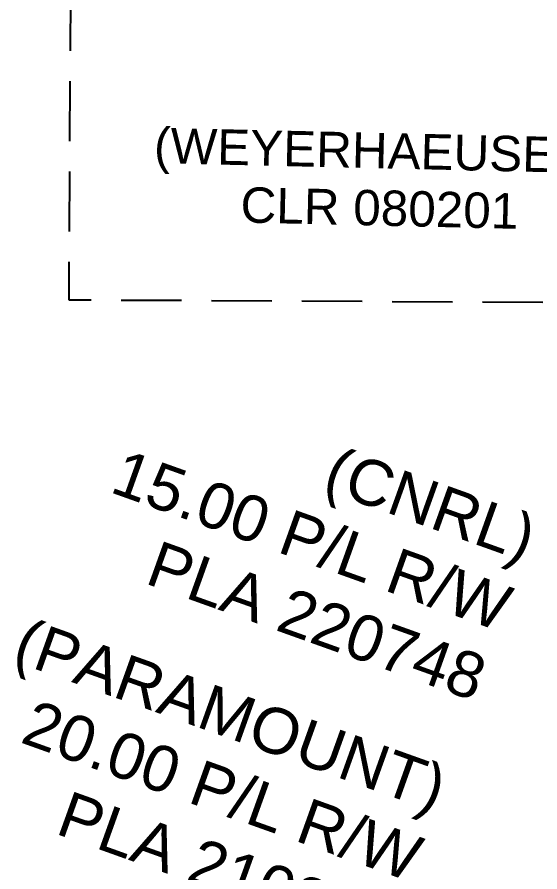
# Model space of a CAD drawing. Extents: x 390844 to 396105, y 6060704 to 6064255.
# Drawn here: x 395197.2 to 395305.7, y 6061080.1 to 6061257.5 of the extents above; entities that cross this region are included whole.
import ezdxf
from ezdxf.enums import TextEntityAlignment as Align

# ---------------------------------------------------------------- set-up
doc = ezdxf.new("R2010")
doc.units = 0
doc.header["$LTSCALE"] = 5
doc.linetypes.add('foc-ACCESSROAD', pattern=[3.75, 2.5, -1.25])
doc.layers.add('F-RW-T', color=190, linetype='Continuous', lineweight=9)
doc.layers.add('F-WS-T', color=190, linetype='Continuous', lineweight=9)
doc.layers.add('F-WS', color=190, linetype='foc-ACCESSROAD')
doc.styles.add('A60', font='arial.ttf', dxfattribs={"height": 7.35})
doc.styles.add('A80', font='arial.ttf', dxfattribs={"height": 9.5})

msp = doc.modelspace()

# ---------------------------------------------------------------- linework, layer by layer
at = {"layer": 'F-WS', "flags": 128}
msp.add_lwpolyline([(395358.48, 6061296.31), (395357.97, 6061197.99), (395208, 6061198.78), (395208.78, 6061348.58), (395299.13, 6061348.08), (395358.48, 6061296.31)], close=True, dxfattribs=at)

# ---------------------------------------------------------------- texts
at = {"layer": 'F-RW-T', "style": 'A80'}
for s, rotation, p in [('(CNRL)', 340.2997, (395302.6, 6061144.4)), ('15.00 P/L R/W', 340.2997, (395297.41, 6061129.92)), ('PLA 220748', 340.2997, (395292.23, 6061115.44)), ('(PARAMOUNT)', 340.2999, (395284.02, 6061092.44)), ('20.00 P/L R/W', 340.2999, (395278.84, 6061077.96)), ('PLA 210303', 340.2999, (395273.65, 6061063.48))]:
    msp.add_text(s, height=9.5, rotation=rotation, dxfattribs=at).set_placement(p, align=Align.RIGHT)
at = {"layer": 'F-WS-T', "style": 'A60'}
for s, p in [('(WEYERHAEUSER)', (395272.6, 6061226.13)), ('CLR 080201', (395272.33, 6061214.23))]:
    msp.add_text(s, height=7.35, rotation=358.6737, dxfattribs=at).set_placement(p, align=Align.CENTER)

doc.saveas('drawing.dxf')
